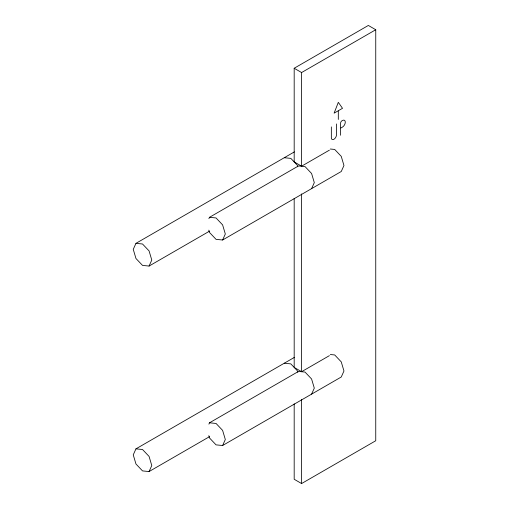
<?xml version="1.0" encoding="UTF-8"?>
<svg xmlns="http://www.w3.org/2000/svg" width="509" height="509" viewBox="0 0 509 509"><rect width="100%" height="100%" fill="white"/><g stroke="black" fill="none" stroke-linecap="round" stroke-linejoin="round"><path stroke-width="0.76" d="M294.38 151.886L135.96 243.347L133.25 249.353L135.96 258.483L142.52 265.405L149.073 266.054L209.492 231.169M149.073 266.054L151.784 260.054L149.073 250.918L142.52 243.996L135.96 243.347M208.894 218.635L209.498 217.305L298.478 165.928L305.037 166.577L311.591 173.493L314.301 182.629L311.591 188.629M208.817 230.157L209.498 232.441L216.051 239.357L222.605 240.006L225.322 234.006L222.605 224.87L216.051 217.954L209.498 217.305M294.38 357.388L135.96 448.849L133.25 454.855L135.96 463.992L142.52 470.908L149.073 471.557L209.492 436.671M149.073 471.557L151.784 465.557L149.073 456.42L142.52 449.498L135.96 448.849M208.894 424.137L209.498 422.807L298.478 371.43L305.037 372.079L311.591 379.001L314.301 388.132L311.591 394.138M208.817 435.659L209.498 437.944L216.051 444.86L222.605 445.509L225.322 439.509L222.605 430.372L216.051 423.456L209.498 422.807M329.406 150.142L301.595 166.195L294.183 161.919L294.183 68.263L368.338 25.45L375.75 29.732L375.75 440.737L301.595 483.55L294.183 479.268L294.183 403.872M294.183 68.263L301.595 72.545L375.75 29.732M338.021 110.905L334.114 113.157L338.313 102.334L342.519 108.309L338.313 110.733L338.313 119.456M340.896 127.994L342.423 127.116A4.04 2.335 -60 0 0 345.28 122.16A4.04 2.335 -60 0 0 342.423 120.512L341.991 120.76A1.966 1.133 -60 0 0 340.597 123.172L340.597 135.267M222.605 240.006L341.253 171.508L343.963 165.508L341.253 156.371L334.699 149.449L330.328 149.016M294.183 198.364L294.183 367.422L301.595 371.704L329.406 355.645M222.605 445.509L341.253 377.01L343.963 371.01L341.253 361.874L334.699 354.958L330.328 354.525M284.27 157.726L290.824 158.375L297.377 165.291L297.835 166.812M284.27 363.229L290.824 363.878L297.377 370.794L297.835 372.321M336.474 123.942L336.474 134.834A3.627 2.093 -60 0 1 333.91 139.275A3.627 2.093 -60 0 1 331.346 137.793L331.346 126.906M301.595 72.545L301.595 166.195M301.595 193.916L301.595 371.704M301.595 399.419L301.595 483.55"/></g></svg>
